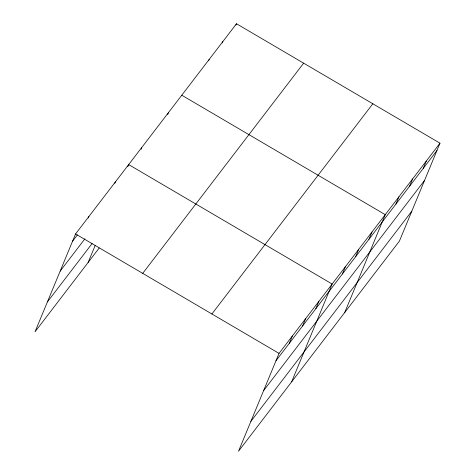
<?xml version="1.0" encoding="UTF-8"?>
<svg xmlns="http://www.w3.org/2000/svg" width="475" height="475" viewBox="0 0 475 475"><rect width="100%" height="100%" fill="white"/><g stroke="black" fill="none" stroke-linecap="round" stroke-linejoin="round"><path stroke-width="0.71" d="M439.975 143.189L279.039 353.388L238.503 451.25L399.439 241.051L439.975 143.189L236.497 23.75L75.561 233.949L35.025 331.811L99.198 247.992M88.285 217.942L88.837 216.612M114.843 183.255L115.395 181.925M88.136 262.443L95.166 245.468M127.846 166.583L128.672 164.588L332.144 284.026L291.614 381.882M141.123 149.239L141.675 147.909M167.675 114.558L168.5 112.557M208.59 60.812L209.137 59.482M222.264 42.946L222.817 41.616M235.944 25.08L236.497 23.75M289.281 343.366L292.315 336.051M302.563 326.022L305.591 318.707M315.839 308.685L318.867 301.364M342.392 273.998L345.426 266.683M355.668 256.66L358.702 249.339M368.944 239.317L371.978 232.002M344.719 312.52L385.255 214.658L181.777 95.22M395.907 204.107L398.935 196.792M409.587 186.242L412.615 178.927M423.261 168.376L426.295 161.055M72.532 241.27L77.401 234.911M60.153 271.148L84.936 238.777M47.405 301.934L92.103 243.55M142.708 273.368L303.644 63.163M211.892 313.975L372.827 103.776M276.005 360.709L436.941 150.504M263.631 390.587L424.567 180.387M250.877 421.372L411.813 211.167M75.561 233.949L279.039 353.388"/></g></svg>
